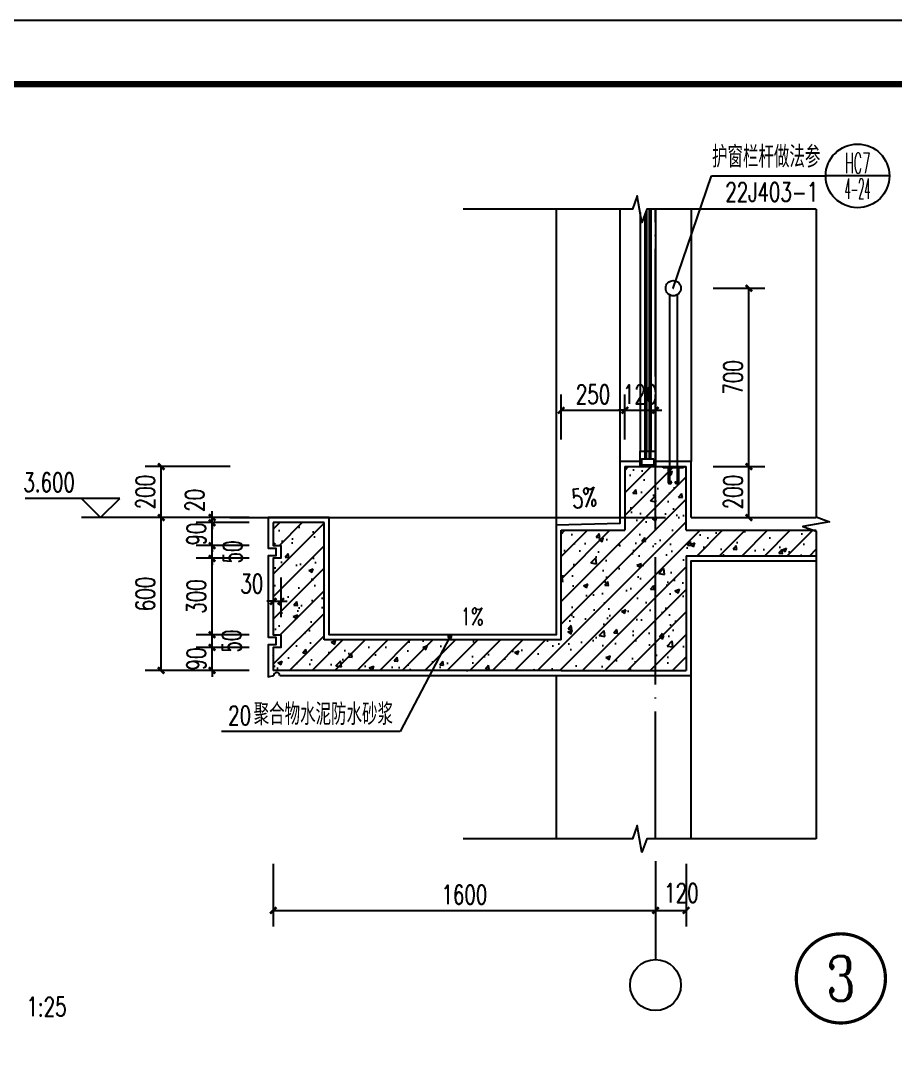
# Model space of a CAD drawing. Extents: x 79570 to 678837, y -1139230 to -612789.
# Drawn here: x 625036 to 631904, y -788626 to -780588 of the extents above; entities that cross this region are included whole.
import ezdxf
from ezdxf.enums import TextEntityAlignment as Align

# ---------------------------------------------------------------- set-up
doc = ezdxf.new("R2010")
doc.units = 0
doc.header["$LTSCALE"] = 1000
doc.header["$MEASUREMENT"] = 0
doc.linetypes.add('DOTE', pattern=[2.42, 2, -0.2, 0.02, -0.2])
for name, color, linetype in [('4', 4, 'Continuous'), ('A-剖-0.20mm.......SECT-L04', 42, 'Continuous'), ('A-剖-填充.........SECT-PATT', 156, 'Continuous'), ('A-立-护栏栏杆.....ELEV-RAIL', 123, 'Continuous'), ('A-立-线.18........ELEV-L.18', 153, 'Continuous'), ('A-通-结构剖线.....COMM-STRU-SECT', 20, 'Continuous'), ('A-通-轴线.........COMM-GRID', 27, 'DOTE'), ('A-通-门窗剖线.....COMM-GLAZ-SECT', 150, 'Continuous'), ('AXIS', 3, 'Continuous'), ('AXIS_TEXT', 7, 'Continuous'), ('DIM_ELEV', 3, 'Continuous'), ('DIM_IDEN', 210, 'Continuous'), ('DIM_LEAD', 3, 'Continuous'), ('DIM_SYMB', 3, 'Continuous'), ('PUB_DIM', 3, 'Continuous'), ('PUB_TEXT', 7, 'Continuous'), ('结-图框', 6, 'Continuous')]:
    doc.layers.add(name, color=color, linetype=linetype)
doc.layers.add('ys-notprint', color=7, linetype='Continuous', plot=False)
doc.styles.add('_TCH_DIM', font='SIMPLEX', dxfattribs={"bigfont": 'GBCBIG'})
doc.styles.add('_TCH_DIM_T3', font='SIMPLEX', dxfattribs={"width": 0.705882, "bigfont": 'GBCBIG'})
doc.styles.add('_TCH_LABEL', font='COMPLEX', dxfattribs={"bigfont": 'GBCBIG'})
doc.styles.add('COMPLEX', font='COMPLEX')
doc.styles.add('R5-WALL-DIMS-D$0$_TCH_DIM', font='SIMPLEX', dxfattribs={"bigfont": 'GBCBIG'})
doc.styles.add('蓝绿图框', font='', dxfattribs={"width": 0.7})
doc.styles.get('蓝绿图框').set_extended_font_data('SimSun')
doc.dimstyles.new('_TCH_ARCH&&25', dxfattribs={"dimtxt": 74.375, "dimasz": 25, "dimexe": 62.5, "dimexo": 75, "dimgap": 25, "dimtad": 1, "dimdec": 0, "dimzin": 0, "dimdsep": 46, "dimtxsty": '_TCH_DIM_T3', "dimblk": 'ARCHTICK', "dimcen": 0.09, "dimclrt": 7, "dimazin": 2, "dimtfac": 1, "dimtdec": 0, "dimtix": 1, "dimtmove": 2, "dimatfit": 3, "dimfxl": 1, "dimtolj": 1, "dimtzin": 0, "dimarcsym": 0})

# ---------------------------------------------------------------- blocks, each defined once
blk = doc.blocks.new('_AXISO')
blk.add_circle((0, 0), 0.5)
at = {"layer": 'AXIS_TEXT', "style": 'COMPLEX', "width": 1.041667}
blk.add_attdef('A', text='', height=0.56, dxfattribs=at).set_placement((-0.25, -0.28), (0.25, -0.28), align=Align.FIT)
blk = doc.blocks.new('A$C7B8302AA')
at = {"layer": 'A-通-门窗剖线.....COMM-GLAZ-SECT'}
for points in [[(-5.8, -58.3), (-5.8, 0), (-64.2, 0), (-64.2, -58.3), (-46.1, -58.3), (-46.1, -35), (-40.3, -35), (-40.3, -58.3), (-29.8, -58.3), (-29.8, -35), (-23.9, -35), (-23.9, -58.3)], [(-11.7, -29.2), (-11.7, -5.8), (-58.3, -5.8), (-58.3, -29.2), (-49, -29.2), (-49, -29.2), (-34.4, -29.2), (-34.4, -29.2), (-33.8, -29.2), (-33.8, -29.2), (-15.2, -29.2), (-15.2, -29.2)]]:
    blk.add_lwpolyline(points, close=True, dxfattribs=at)
blk = doc.blocks.new('全a80ym')
at = {"layer": 'A-立-护栏栏杆.....ELEV-RAIL'}
for p, q in [((-40, -5), (-40, 0)), ((-40, 0), (40, 0)), ((40, -5), (-40, -5)), ((-20.6, -5), (-20.6, -59.5)), ((-15.6, -5), (-15.6, -59.5)), ((15.6, -5), (15.6, -59.5)), ((20.6, -5), (20.6, -59.5)), ((40, 0), (40, -5)), ((-6, -59.5), (-11, -59.5)), ((6, -59.5), (11, -59.5))]:
    blk.add_line(p, q, dxfattribs=at)
for centre, radius in [((-13.3, -59.5), 7.28), ((-13.3, -59.5), 2.28), ((13.3, -59.5), 7.28), ((13.3, -59.5), 2.28)]:
    blk.add_arc(centre, radius, 180, 0, dxfattribs=at)
blk = doc.blocks.new('_ArchTick')
at = {"color": 0, "linetype": 'ByBlock', "const_width": 0.4}
blk.add_lwpolyline([(-0.5, -0.5), (0.5, 0.5)], dxfattribs=at)
blk = doc.blocks.new('*D3680')
at = {"layer": 'Defpoints', "color": 0, "transparency": 16777216}
for p in [(664724.9, -800719), (666224.9, -800719), (666224.9, -800976.4)]:
    blk.add_point(p, dxfattribs=at)
at = {"layer": 'PUB_DIM', "color": 0, "lineweight": -2, "transparency": 16777216}
for p, q in [((664724.9, -800794), (664724.9, -801038.9)), ((666224.9, -800794), (666224.9, -801038.9)), ((664724.9, -800976.4), (666224.9, -800976.4))]:
    blk.add_line(p, q, dxfattribs=at)
at = {"layer": 'PUB_DIM', "color": 0, "lineweight": -2, "transparency": 16777216, "xscale": 25, "yscale": 25, "zscale": 25, "rotation": 180}
blk.add_blockref('_ArchTick', (664724.9, -800976.4), dxfattribs=at)
at = {"layer": 'PUB_DIM', "color": 0, "lineweight": -2, "transparency": 16777216, "xscale": 25, "yscale": 25, "zscale": 25}
blk.add_blockref('_ArchTick', (666224.9, -800976.4), dxfattribs=at)
at = {"layer": 'PUB_DIM', "color": 7, "transparency": 16777216, "insert": (665474.9, -800914.2), "char_height": 74.38, "attachment_point": 5, "style": '_TCH_DIM_T3'}
blk.add_mtext('\\A1;1600', dxfattribs=at)
blk = doc.blocks.new('*D3681')
at = {"layer": 'Defpoints', "color": 0, "transparency": 16777216}
for p in [(666224.9, -800719), (666344.9, -800719), (666344.9, -800976.4)]:
    blk.add_point(p, dxfattribs=at)
at = {"layer": 'PUB_DIM', "color": 0, "lineweight": -2, "transparency": 16777216}
for p, q in [((666224.9, -800794), (666224.9, -801038.9)), ((666344.9, -800794), (666344.9, -801038.9)), ((666224.9, -800976.4), (666344.9, -800976.4))]:
    blk.add_line(p, q, dxfattribs=at)
at = {"layer": 'PUB_DIM', "color": 0, "lineweight": -2, "transparency": 16777216, "xscale": 25, "yscale": 25, "zscale": 25, "rotation": 180}
blk.add_blockref('_ArchTick', (666224.9, -800976.4), dxfattribs=at)
at = {"layer": 'PUB_DIM', "color": 0, "lineweight": -2, "transparency": 16777216, "xscale": 25, "yscale": 25, "zscale": 25}
blk.add_blockref('_ArchTick', (666344.9, -800976.4), dxfattribs=at)
at = {"layer": 'PUB_DIM', "color": 7, "transparency": 16777216, "insert": (666326.7, -800907.7), "char_height": 74.38, "attachment_point": 5, "style": '_TCH_DIM_T3'}
blk.add_mtext('\\A1;120', dxfattribs=at)
blk = doc.blocks.new('*D3682')
at = {"layer": 'Defpoints', "color": 0, "transparency": 16777216}
for p in [(664485, -799434.5), (664705.5, -799434.5), (664705.5, -799454.5)]:
    blk.add_point(p, dxfattribs=at)
at = {"layer": 'PUB_DIM', "color": 0, "lineweight": -2, "transparency": 16777216}
for p, q in [((664485, -799434.5), (664485, -799409.5)), ((664630.5, -799434.5), (664422.5, -799434.5)), ((664485, -799454.5), (664485, -799434.5)), ((664630.5, -799454.5), (664422.5, -799454.5)), ((664485, -799454.5), (664485, -799479.5))]:
    blk.add_line(p, q, dxfattribs=at)
at = {"layer": 'PUB_DIM', "color": 0, "lineweight": -2, "transparency": 16777216, "xscale": 25, "yscale": 25, "zscale": 25}
for p, rotation in [((664485, -799434.5), 270), ((664485, -799454.5), 90)]:
    blk.add_blockref('_ArchTick', p, dxfattribs=dict(at, rotation=rotation))
at = {"layer": 'PUB_DIM', "color": 7, "transparency": 16777216, "insert": (664416.2, -799367), "char_height": 74.38, "attachment_point": 5, "rotation": 90, "style": '_TCH_DIM_T3'}
blk.add_mtext('\\A1;20', dxfattribs=at)
blk = doc.blocks.new('*D3683')
at = {"layer": 'Defpoints', "color": 0, "transparency": 16777216}
for p in [(664485, -799454.5), (664705.5, -799454.5), (664705.5, -799544.5)]:
    blk.add_point(p, dxfattribs=at)
at = {"layer": 'PUB_DIM', "color": 0, "lineweight": -2, "transparency": 16777216}
for p, q in [((664485, -799454.5), (664485, -799429.5)), ((664630.5, -799454.5), (664422.5, -799454.5)), ((664485, -799544.5), (664485, -799454.5)), ((664630.5, -799544.5), (664422.5, -799544.5)), ((664485, -799544.5), (664485, -799569.5))]:
    blk.add_line(p, q, dxfattribs=at)
at = {"layer": 'PUB_DIM', "color": 0, "lineweight": -2, "transparency": 16777216, "xscale": 25, "yscale": 25, "zscale": 25}
for p, rotation in [((664485, -799454.5), 270), ((664485, -799544.5), 90)]:
    blk.add_blockref('_ArchTick', p, dxfattribs=dict(at, rotation=rotation))
at = {"layer": 'PUB_DIM', "color": 7, "transparency": 16777216, "insert": (664422.8, -799499.5), "char_height": 74.38, "attachment_point": 5, "rotation": 90, "style": '_TCH_DIM_T3'}
blk.add_mtext('\\A1;90', dxfattribs=at)
blk = doc.blocks.new('*D3684')
at = {"layer": 'Defpoints', "color": 0, "transparency": 16777216}
for p in [(664485, -799544.5), (664705.5, -799544.5), (664705.5, -799594.5)]:
    blk.add_point(p, dxfattribs=at)
at = {"layer": 'PUB_DIM', "color": 0, "lineweight": -2, "transparency": 16777216}
for p, q in [((664485, -799544.5), (664485, -799519.5)), ((664630.5, -799544.5), (664422.5, -799544.5)), ((664485, -799594.5), (664485, -799544.5)), ((664630.5, -799594.5), (664422.5, -799594.5)), ((664485, -799594.5), (664485, -799619.5))]:
    blk.add_line(p, q, dxfattribs=at)
at = {"layer": 'PUB_DIM', "color": 0, "lineweight": -2, "transparency": 16777216, "xscale": 25, "yscale": 25, "zscale": 25}
for p, rotation in [((664485, -799544.5), 270), ((664485, -799594.5), 90)]:
    blk.add_blockref('_ArchTick', p, dxfattribs=dict(at, rotation=rotation))
at = {"layer": 'PUB_DIM', "color": 7, "transparency": 16777216, "insert": (664565.6, -799569.5), "char_height": 74.38, "attachment_point": 5, "rotation": 90, "style": '_TCH_DIM_T3'}
blk.add_mtext('\\A1;50', dxfattribs=at)
blk = doc.blocks.new('*D3685')
at = {"layer": 'Defpoints', "color": 0, "transparency": 16777216}
for p in [(664485, -799594.5), (664705.5, -799594.5), (664705.5, -799894.5)]:
    blk.add_point(p, dxfattribs=at)
at = {"layer": 'PUB_DIM', "color": 0, "lineweight": -2, "transparency": 16777216}
for p, q in [((664630.5, -799594.5), (664422.5, -799594.5)), ((664485, -799894.5), (664485, -799594.5)), ((664630.5, -799894.5), (664422.5, -799894.5))]:
    blk.add_line(p, q, dxfattribs=at)
at = {"layer": 'PUB_DIM', "color": 0, "lineweight": -2, "transparency": 16777216, "xscale": 25, "yscale": 25, "zscale": 25}
for p, rotation in [((664485, -799594.5), 90), ((664485, -799894.5), 270)]:
    blk.add_blockref('_ArchTick', p, dxfattribs=dict(at, rotation=rotation))
at = {"layer": 'PUB_DIM', "color": 7, "transparency": 16777216, "insert": (664422.8, -799744.5), "char_height": 74.38, "attachment_point": 5, "rotation": 90, "style": '_TCH_DIM_T3'}
blk.add_mtext('\\A1;300', dxfattribs=at)
blk = doc.blocks.new('*D3686')
at = {"layer": 'Defpoints', "color": 0, "transparency": 16777216}
for p in [(664485, -799894.5), (664705.5, -799894.5), (664705.5, -799944.5)]:
    blk.add_point(p, dxfattribs=at)
at = {"layer": 'PUB_DIM', "color": 0, "lineweight": -2, "transparency": 16777216}
for p, q in [((664630.5, -799894.5), (664422.5, -799894.5)), ((664485, -799944.5), (664485, -799894.5)), ((664630.5, -799944.5), (664422.5, -799944.5))]:
    blk.add_line(p, q, dxfattribs=at)
at = {"layer": 'PUB_DIM', "color": 0, "lineweight": -2, "transparency": 16777216, "xscale": 25, "yscale": 25, "zscale": 25}
for p, rotation in [((664485, -799894.5), 90), ((664485, -799944.5), 270)]:
    blk.add_blockref('_ArchTick', p, dxfattribs=dict(at, rotation=rotation))
at = {"layer": 'PUB_DIM', "color": 7, "transparency": 16777216, "insert": (664562, -799919.5), "char_height": 74.38, "attachment_point": 5, "rotation": 90, "style": '_TCH_DIM_T3'}
blk.add_mtext('\\A1;50', dxfattribs=at)
blk = doc.blocks.new('*D3687')
at = {"layer": 'Defpoints', "color": 0, "transparency": 16777216}
for p in [(664485, -799944.5), (664705.5, -799944.5), (664705.5, -800034.5)]:
    blk.add_point(p, dxfattribs=at)
at = {"layer": 'PUB_DIM', "color": 0, "lineweight": -2, "transparency": 16777216}
for p, q in [((664485, -799944.5), (664485, -799919.5)), ((664630.5, -799944.5), (664422.5, -799944.5)), ((664485, -800034.5), (664485, -799944.5)), ((664630.5, -800034.5), (664422.5, -800034.5)), ((664485, -800034.5), (664485, -800059.5))]:
    blk.add_line(p, q, dxfattribs=at)
at = {"layer": 'PUB_DIM', "color": 0, "lineweight": -2, "transparency": 16777216, "xscale": 25, "yscale": 25, "zscale": 25}
for p, rotation in [((664485, -799944.5), 270), ((664485, -800034.5), 90)]:
    blk.add_blockref('_ArchTick', p, dxfattribs=dict(at, rotation=rotation))
at = {"layer": 'PUB_DIM', "color": 7, "transparency": 16777216, "insert": (664422.8, -799989.5), "char_height": 74.38, "attachment_point": 5, "rotation": 90, "style": '_TCH_DIM_T3'}
blk.add_mtext('\\A1;90', dxfattribs=at)
blk = doc.blocks.new('*D3688')
at = {"layer": 'Defpoints', "color": 0, "transparency": 16777216}
for p in [(664285, -799434.5), (664630.5, -799434.5), (664630.5, -800034.5)]:
    blk.add_point(p, dxfattribs=at)
at = {"layer": 'PUB_DIM', "color": 0, "lineweight": -2, "transparency": 16777216}
for p, q in [((664555.5, -799434.5), (664222.5, -799434.5)), ((664285, -800034.5), (664285, -799434.5)), ((664555.5, -800034.5), (664222.5, -800034.5))]:
    blk.add_line(p, q, dxfattribs=at)
at = {"layer": 'PUB_DIM', "color": 0, "lineweight": -2, "transparency": 16777216, "xscale": 25, "yscale": 25, "zscale": 25}
for p, rotation in [((664285, -799434.5), 90), ((664285, -800034.5), 270)]:
    blk.add_blockref('_ArchTick', p, dxfattribs=dict(at, rotation=rotation))
at = {"layer": 'PUB_DIM', "color": 7, "transparency": 16777216, "insert": (664222.8, -799734.5), "char_height": 74.38, "attachment_point": 5, "rotation": 90, "style": '_TCH_DIM_T3'}
blk.add_mtext('\\A1;600', dxfattribs=at)
blk = doc.blocks.new('*D3689')
at = {"layer": 'Defpoints', "color": 0, "transparency": 16777216}
for p in [(664285, -799234.5), (664630.5, -799234.5), (664630.5, -799434.5)]:
    blk.add_point(p, dxfattribs=at)
at = {"layer": 'PUB_DIM', "color": 0, "lineweight": -2, "transparency": 16777216}
for p, q in [((664555.5, -799234.5), (664222.5, -799234.5)), ((664285, -799434.5), (664285, -799234.5)), ((664555.5, -799434.5), (664222.5, -799434.5))]:
    blk.add_line(p, q, dxfattribs=at)
at = {"layer": 'PUB_DIM', "color": 0, "lineweight": -2, "transparency": 16777216, "xscale": 25, "yscale": 25, "zscale": 25}
for p, rotation in [((664285, -799234.5), 90), ((664285, -799434.5), 270)]:
    blk.add_blockref('_ArchTick', p, dxfattribs=dict(at, rotation=rotation))
at = {"layer": 'PUB_DIM', "color": 7, "transparency": 16777216, "insert": (664222.8, -799334.5), "char_height": 74.38, "attachment_point": 5, "rotation": 90, "style": '_TCH_DIM_T3'}
blk.add_mtext('\\A1;200', dxfattribs=at)
blk = doc.blocks.new('*D3690')
at = {"layer": 'Defpoints', "color": 0, "transparency": 16777216}
for p in [(666104.9, -799013.4), (665854.9, -799203.7), (666104.9, -799203.7)]:
    blk.add_point(p, dxfattribs=at)
at = {"layer": 'PUB_DIM', "color": 0, "lineweight": -2, "transparency": 16777216}
for p, q in [((665854.9, -799128.7), (665854.9, -798950.9)), ((666104.9, -799128.7), (666104.9, -798950.9)), ((665854.9, -799013.4), (666104.9, -799013.4))]:
    blk.add_line(p, q, dxfattribs=at)
at = {"layer": 'PUB_DIM', "color": 0, "lineweight": -2, "transparency": 16777216, "xscale": 25, "yscale": 25, "zscale": 25, "rotation": 180}
blk.add_blockref('_ArchTick', (665854.9, -799013.4), dxfattribs=at)
at = {"layer": 'PUB_DIM', "color": 0, "lineweight": -2, "transparency": 16777216, "xscale": 25, "yscale": 25, "zscale": 25}
blk.add_blockref('_ArchTick', (666104.9, -799013.4), dxfattribs=at)
at = {"layer": 'PUB_DIM', "color": 7, "transparency": 16777216, "insert": (665979.9, -798951.2), "char_height": 74.38, "attachment_point": 5, "style": '_TCH_DIM_T3'}
blk.add_mtext('\\A1;250', dxfattribs=at)
blk = doc.blocks.new('*D3691')
at = {"layer": 'Defpoints', "color": 0, "transparency": 16777216}
for p in [(666224.9, -799013.4), (666104.9, -799203.7), (666224.9, -799203.7)]:
    blk.add_point(p, dxfattribs=at)
at = {"layer": 'PUB_DIM', "color": 0, "lineweight": -2, "transparency": 16777216}
for p, q in [((666104.9, -799128.7), (666104.9, -798950.9)), ((666224.9, -799128.7), (666224.9, -798950.9)), ((666104.9, -799013.4), (666079.9, -799013.4)), ((666104.9, -799013.4), (666224.9, -799013.4)), ((666224.9, -799013.4), (666249.9, -799013.4))]:
    blk.add_line(p, q, dxfattribs=at)
at = {"layer": 'PUB_DIM', "color": 0, "lineweight": -2, "transparency": 16777216, "xscale": 25, "yscale": 25, "zscale": 25}
blk.add_blockref('_ArchTick', (666104.9, -799013.4), dxfattribs=at)
at = {"layer": 'PUB_DIM', "color": 0, "lineweight": -2, "transparency": 16777216, "xscale": 25, "yscale": 25, "zscale": 25, "rotation": 180}
blk.add_blockref('_ArchTick', (666224.9, -799013.4), dxfattribs=at)
at = {"layer": 'PUB_DIM', "color": 7, "transparency": 16777216, "insert": (666164.9, -798951.2), "char_height": 74.38, "attachment_point": 5, "style": '_TCH_DIM_T3'}
blk.add_mtext('\\A1;120', dxfattribs=at)
blk = doc.blocks.new('*D3692')
at = {"layer": 'Defpoints', "color": 0, "transparency": 16777216}
for p in [(666376.5, -799234.5), (666591.7, -799234.5), (666376.5, -799434.5)]:
    blk.add_point(p, dxfattribs=at)
at = {"layer": 'PUB_DIM', "color": 0, "lineweight": -2, "transparency": 16777216}
for p, q in [((666451.5, -799234.5), (666654.2, -799234.5)), ((666591.7, -799434.5), (666591.7, -799234.5)), ((666451.5, -799434.5), (666654.2, -799434.5))]:
    blk.add_line(p, q, dxfattribs=at)
at = {"layer": 'PUB_DIM', "color": 0, "lineweight": -2, "transparency": 16777216, "xscale": 25, "yscale": 25, "zscale": 25}
for p, rotation in [((666591.7, -799234.5), 90), ((666591.7, -799434.5), 270)]:
    blk.add_blockref('_ArchTick', p, dxfattribs=dict(at, rotation=rotation))
at = {"layer": 'PUB_DIM', "color": 7, "transparency": 16777216, "insert": (666529.5, -799334.5), "char_height": 74.38, "attachment_point": 5, "rotation": 90, "style": '_TCH_DIM_T3'}
blk.add_mtext('\\A1;200', dxfattribs=at)
blk = doc.blocks.new('*D3693')
at = {"layer": 'Defpoints', "color": 0, "transparency": 16777216}
for p in [(666376.5, -798534.5), (666591.7, -798534.5), (666376.5, -799234.5)]:
    blk.add_point(p, dxfattribs=at)
at = {"layer": 'PUB_DIM', "color": 0, "lineweight": -2, "transparency": 16777216}
for p, q in [((666451.5, -798534.5), (666654.2, -798534.5)), ((666591.7, -799234.5), (666591.7, -798534.5)), ((666451.5, -799234.5), (666654.2, -799234.5))]:
    blk.add_line(p, q, dxfattribs=at)
at = {"layer": 'PUB_DIM', "color": 0, "lineweight": -2, "transparency": 16777216, "xscale": 25, "yscale": 25, "zscale": 25}
for p, rotation in [((666591.7, -798534.5), 90), ((666591.7, -799234.5), 270)]:
    blk.add_blockref('_ArchTick', p, dxfattribs=dict(at, rotation=rotation))
at = {"layer": 'PUB_DIM', "color": 7, "transparency": 16777216, "insert": (666529.5, -798884.5), "char_height": 74.38, "attachment_point": 5, "rotation": 90, "style": '_TCH_DIM_T3'}
blk.add_mtext('\\A1;700', dxfattribs=at)
blk = doc.blocks.new('*D3694')
at = {"layer": 'Defpoints', "color": 0, "transparency": 16777216}
for p in [(664724.9, -799594.5), (664754.9, -799594.5), (664754.9, -799763.1)]:
    blk.add_point(p, dxfattribs=at)
at = {"layer": 'PUB_DIM', "color": 0, "lineweight": -2, "transparency": 16777216}
for p, q in [((664724.9, -799669.5), (664724.9, -799825.6)), ((664754.9, -799669.5), (664754.9, -799825.6)), ((664724.9, -799763.1), (664699.9, -799763.1)), ((664724.9, -799763.1), (664754.9, -799763.1)), ((664754.9, -799763.1), (664779.9, -799763.1))]:
    blk.add_line(p, q, dxfattribs=at)
at = {"layer": 'PUB_DIM', "color": 0, "lineweight": -2, "transparency": 16777216, "xscale": 25, "yscale": 25, "zscale": 25}
blk.add_blockref('_ArchTick', (664724.9, -799763.1), dxfattribs=at)
at = {"layer": 'PUB_DIM', "color": 0, "lineweight": -2, "transparency": 16777216, "xscale": 25, "yscale": 25, "zscale": 25, "rotation": 180}
blk.add_blockref('_ArchTick', (664754.9, -799763.1), dxfattribs=at)
at = {"layer": 'PUB_DIM', "color": 7, "transparency": 16777216, "insert": (664640.9, -799694.3), "char_height": 74.38, "attachment_point": 5, "style": '_TCH_DIM_T3'}
blk.add_mtext('\\A1;30', dxfattribs=at)
blk = doc.blocks.new('template_浙_标准图框A1_A1_0.0000_1bed4683cac0ca9b963c039433737638')
at = {"layer": '结-图框'}
blk.add_line((831, 584), (25, 584), dxfattribs=at)
blk.add_lwpolyline([(0, 0), (841, 0), (841, 594), (0, 594)], close=True, dxfattribs=at)
at = {"layer": '结-图框', "const_width": 1}
blk.add_lwpolyline([(25, 584), (25, 10), (831, 10), (831, 584)], close=True, dxfattribs=at)
at = {"color": 6, "style": '蓝绿图框', "width": 0.7}
for tag, p in [('专业审定', (782.48, 167.5)), ('专业审核', (782.48, 158.5)), ('项目经理', (782.48, 149.5)), ('专业负责', (782.48, 140.5)), ('专业校对', (782.48, 131.5)), ('专业设计', (782.48, 122.5)), ('专业制图', (782.48, 113.5))]:
    blk.add_attdef(tag, text='', height=3, dxfattribs=at).set_placement(p, align=Align.MIDDLE)
for tag, height, p in [('日期', 3, (821.45, 113.5)), ('建设单位', 3.5, (796, 97.72)), ('项目名称', 3.5, (796, 76.96)), ('子项名称', 3.5, (796.26, 63.69)), ('图纸名称', 3.5, (796.28, 51.48)), ('图纸名称', 3.5, (796.38, 46.45)), ('图纸名称', 3.5, (796.48, 41.64)), ('项目编号', 3, (796.15, 32.75)), ('图号', 3, (789.2, 23.5)), ('修改版次', 3, (823.75, 23.5))]:
    blk.add_attdef(tag, text='', height=height, dxfattribs=at).set_placement(p, align=Align.MIDDLE_CENTER)
at = {"layer": 'ys-notprint', "color": 6, "style": '蓝绿图框', "width": 0.7}
for tag, p in [('暖通', (21.09, 577.84)), ('电气', (21.02, 564.82)), ('给排水', (21.35, 552.55)), ('结构', (21.47, 539.64)), ('建筑', (21.4, 526.53))]:
    blk.add_attdef(tag, text='', height=2.5, rotation=90.7801, dxfattribs=at).set_placement(p, align=Align.MIDDLE)
blk.add_attdef('设计发图章', text='', height=3, dxfattribs=at).set_placement((747.09, 465.48), align=Align.MIDDLE)
at = {"layer": '结-图框', "style": '蓝绿图框', "width": 0.7}
for tag, p in [('项目经理', (792.5, 572)), ('专业负责', (792.5, 564)), ('专业设计', (792.5, 556))]:
    blk.add_attdef(tag, text='', height=3.5, dxfattribs=at).set_placement(p, align=Align.MIDDLE_CENTER)
blk = doc.blocks.new('32r')
at = {"layer": 'A-剖-填充.........SECT-PATT'}
h = blk.add_hatch(dxfattribs=at)
h.set_pattern_fill('钢筋混凝土', color=256, scale=25)
h.set_pattern_definition([(45, (43334.713, 44375.836), (-44.194174, 44.194174), []), (50, (43334.71, 44375.84), (179.315046, -15.688034), [18.75, -206.25]), (355, (43334.71, 44375.84), (-34.687833, 188.048033), [15, -165]), (100.4514, (43349.66, 44374.53), (144.627345, 172.359886), [15.935047, -175.285528]), (46.1842, (43334.71, 44425.84), (266.81026, -41.379754), [28.125, -309.375]), (96.6356, (43356.95, 44422.4), (233.665676, 243.52947), [23.90257, -262.92825]), (351.1842, (43334.7, 44425.84), (233.665486, 243.52965), [22.5, -247.5]), (21, (43359.71, 44413.34), (149.226763, -100.654723), [18.75, -206.25]), (326, (43359.71, 44413.34), (60.828833, 181.28751), [15, -165]), (71.4514, (43372.15, 44404.95), (210.055657, 80.632624), [15.935047, -175.285528]), (37.5, (43334.713, 44375.836), (3.039964, 83.2234635), [0, -163, 0, -167.5, 0, -165.625]), (7.5, (43334.71, 44375.84), (65.767384, 98.602928), [0, -95.5, 0, -159.25, 0, -63.125]), (327.5, (43278.963, 44375.836), (133.455609, -5.638718), [0, -62.5, 0, -195, 0, -258.75]), (317.5, (43253.96, 44375.84), (145.796542, 25.026246), [0, -81.25, 0, -129.5, 0, -183.75])])
h.paths.add_polyline_path([(666224.9, -799434.5), (666104.9, -799434.5), (666104.9, -799484.5), (665854.9, -799484.5), (665854.9, -799914.5), (664924.9, -799914.5), (664924.9, -799454.5), (664724.9, -799454.5), (664724.9, -799544.5), (664754.9, -799544.5), (664754.9, -799594.5), (664724.9, -799594.5), (664724.9, -799894.5), (664754.9, -799894.5), (664754.9, -799944.5), (664724.9, -799944.5), (664724.9, -800034.5), (665854.9, -800034.5), (666104.9, -800034.5), (666224.9, -800034.5)])
h.paths.add_polyline_path([(666224.9, -799234.5), (666104.9, -799234.5), (666104.9, -799434.5), (666224.9, -799434.5)])
edge = h.paths.add_edge_path()
edge.add_line((666344.9, -799234.5), (666334.9, -799234.5))
edge.add_line((666334.9, -799234.5), (666334.9, -799239.5))
edge.add_line((666334.9, -799239.5), (666315.5, -799239.5))
edge.add_line((666315.5, -799239.5), (666315.5, -799293.9))
edge.add_arc((666308.2, -799293.9), 7.28, -180, 0, ccw=False)
edge.add_line((666300.9, -799293.9), (666305.9, -799293.9))
edge.add_arc((666308.2, -799293.9), 2.28, 180, 360)
edge.add_line((666310.5, -799293.9), (666310.5, -799239.5))
edge.add_line((666310.5, -799239.5), (666279.3, -799239.5))
edge.add_line((666279.3, -799239.5), (666279.3, -799293.9))
edge.add_arc((666281.6, -799293.9), 2.28, 180, 360)
edge.add_line((666283.9, -799293.9), (666288.9, -799293.9))
edge.add_arc((666281.6, -799293.9), 7.28, -180, 0, ccw=False)
edge.add_line((666274.3, -799293.9), (666274.3, -799239.5))
edge.add_line((666274.3, -799239.5), (666254.9, -799239.5))
edge.add_line((666254.9, -799239.5), (666254.9, -799234.5))
edge.add_line((666254.9, -799234.5), (666224.9, -799234.5))
edge.add_line((666224.9, -799234.5), (666224.9, -799434.5))
edge.add_line((666224.9, -799434.5), (666344.9, -799434.5))
edge.add_line((666344.9, -799434.5), (666344.9, -799234.5))
h.paths.add_polyline_path([(666845.7, -799484.5), (666344.9, -799484.5), (666344.9, -799434.5), (666224.9, -799434.5), (666224.9, -800034.5), (666344.9, -800034.5), (666344.9, -799584.5), (666855.6, -799584.5), (666855.6, -799488)])
at = {"layer": 'A-剖-0.20mm.......SECT-L04'}
blk.add_line((666364.9, -799434.5), (666855.6, -799434.5), dxfattribs=at)
for points in [[(666164.9, -799214.5), (666084.9, -799214.5), (666084.9, -799457.4), (665834.9, -799464.5), (665834.9, -799894.5), (664944.9, -799894.5), (664944.9, -799434.5), (664704.9, -799434.5), (664704.9, -799554.5), (664734.9, -799554.5), (664734.9, -799584.5), (664704.9, -799584.5), (664704.9, -799904.5), (664734.9, -799904.5), (664734.9, -799934.5), (664704.9, -799934.5), (664704.9, -800059.9), (664726.7, -800054.5)], [(666364.9, -799434.5), (666364.9, -799214.5), (666224.9, -799214.5)], [(666224.9, -800054.5), (666364.9, -800054.5), (666364.9, -799604.5), (666855.6, -799604.5)], [(664751, -800054.5), (666249.5, -800054.5)]]:
    blk.add_lwpolyline(points, dxfattribs=at)
blk.add_arc((664738.9, -800054.5), 12.1, 0, 180, dxfattribs=at)
at = {"layer": 'A-立-护栏栏杆.....ELEV-RAIL'}
for p, q in [((666279.9, -798560.4), (666279.9, -799234.5)), ((666309.9, -798560.4), (666309.9, -799234.5))]:
    blk.add_line(p, q, dxfattribs=at)
blk.add_circle((666294.9, -798534.5), 30, dxfattribs=at)
at = {"layer": 'A-立-线.18........ELEV-L.18'}
for p, q in [((665834.9, -798224.5), (665834.9, -799464.5)), ((666084.9, -798224.5), (666084.9, -799214.5)), ((666364.9, -798224.5), (666364.9, -799214.5)), ((664944.9, -799434.5), (665834.9, -799434.5)), ((665834.9, -800054.5), (665834.9, -800695.2)), ((666364.9, -800695.2), (666364.9, -800054.5))]:
    blk.add_line(p, q, dxfattribs=at)
at = {"layer": 'A-通-结构剖线.....COMM-STRU-SECT'}
for p, q in [((666104.9, -799234.5), (666104.9, -799484.5)), ((666104.9, -799234.5), (666344.9, -799234.5)), ((666104.9, -799234.5), (666344.9, -799234.5)), ((666344.9, -799484.5), (666344.9, -799234.5)), ((664924.9, -799454.5), (664724.9, -799454.5)), ((664924.9, -799914.5), (664924.9, -799454.5)), ((665854.9, -799914.5), (665854.9, -799484.5)), ((665854.9, -799484.5), (666104.9, -799484.5)), ((666344.9, -799484.5), (666855.6, -799484.5)), ((666344.9, -799584.5), (666344.9, -800034.5)), ((666344.9, -799584.5), (666855.6, -799584.5)), ((665854.9, -799914.5), (664924.9, -799914.5)), ((665854.9, -800034.5), (664724.9, -800034.5)), ((665854.9, -800034.5), (666104.9, -800034.5)), ((666104.9, -800034.5), (666344.9, -800034.5))]:
    blk.add_line(p, q, dxfattribs=at)
blk.add_lwpolyline([(664724.9, -799454.5), (664724.9, -799544.5), (664754.9, -799544.5), (664754.9, -799594.5), (664724.9, -799594.5), (664724.9, -799894.5), (664754.9, -799894.5), (664754.9, -799944.5), (664724.9, -799944.5), (664724.9, -800034.5)], dxfattribs=at)
at = {"layer": 'A-通-轴线.........COMM-GRID', "linetype": 'DOTE', "ltscale": 0.25}
for p, q in [((666224.9, -800695.2), (666224.9, -798224.5)), ((664554.5, -799434.5), (666855.6, -799434.5))]:
    blk.add_line(p, q, dxfattribs=at)
at = {"layer": 'A-通-门窗剖线.....COMM-GLAZ-SECT'}
for points in [[(666164.9, -798237.6), (666164.9, -799174.5)], [(666189.5, -798228.6), (666189.5, -799174.5)], [(666200.3, -798224.5), (666200.3, -799174.5)], [(666206.3, -798224.5), (666206.3, -799174.5)], [(666224.9, -798224.5), (666224.9, -799174.5)], [(666183.5, -798245), (666183.5, -799174.5)]]:
    blk.add_lwpolyline(points, dxfattribs=at)
at = {"layer": 'AXIS'}
blk.add_line((666224.9, -800783.5), (666224.9, -801169.3), dxfattribs=at)
at = {"layer": 'DIM_ELEV'}
for p, q in [((664122.5, -799359.5), (663751.7, -799359.5)), ((664047.5, -799434.5), (663972.5, -799359.5)), ((664047.5, -799434.5), (664122.5, -799359.5)), ((664222.5, -799434.5), (663972.5, -799434.5))]:
    blk.add_line(p, q, dxfattribs=at)
at = {"layer": 'DIM_IDEN', "linetype": 'ByBlock'}
for p, q in [((666294.9, -798534.4), (666444.7, -798093.5)), ((666444.7, -798093.5), (666892.8, -798093.5)), ((667142.8, -798093.5), (666892.8, -798093.5))]:
    blk.add_line(p, q, dxfattribs=at)
for centre, radius in [((667017.8, -798093.5), 125), ((666294.8, -798534.6), 0.152)]:
    blk.add_circle(centre, radius, dxfattribs=at)
at = {"layer": 'DIM_SYMB'}
for points in [[(666855.6, -798224.5), (666191, -798224.5), (666171.9, -798277), (666153.4, -798172), (666134.7, -798224.5), (665470.1, -798224.5)], [(666855.6, -798224.5), (666855.6, -799431.7), (666908.1, -799450.8), (666803.1, -799469.3), (666855.6, -799488), (666855.6, -800695.2)], [(666855.6, -800695.2), (666191, -800695.2), (666171.9, -800747.7), (666153.4, -800642.7), (666134.7, -800695.2), (665470.1, -800695.2)]]:
    blk.add_lwpolyline(points, dxfattribs=at)
at = {"layer": 'DIM_SYMB', "const_width": 12.5}
blk.add_lwpolyline([(667127.4, -801243.3, 1), (666777.4, -801243.3, 1)], format="xyb", close=True, dxfattribs=at)
at = {"layer": 'A-立-护栏栏杆.....ELEV-RAIL', "extrusion": (0, 0, -1), "xscale": -1, "zscale": -1}
blk.add_blockref('全a80ym', (-666294.9, -799234.5), dxfattribs=at)
at = {"layer": 'A-通-门窗剖线.....COMM-GLAZ-SECT', "xscale": -1.028571428591385, "yscale": 1.028571428591385, "zscale": 1.028571428591385, "rotation": 180}
blk.add_blockref('A$C7B8302AA', (666230.9, -799234.5), dxfattribs=at)
at = {"layer": 'AXIS', "xscale": 200, "yscale": 200, "zscale": 200}
blk.add_blockref('_AXISO', (666224.9, -801269.3), dxfattribs=at)
at = {"layer": 'PUB_TEXT', "linetype": 'ByBlock', "style": 'R5-WALL-DIMS-D$0$_TCH_DIM'}
blk.add_text('护窗栏杆做法参', height=84.4, dxfattribs=at).set_placement((666446.7, -798060.7))
at = {"layer": 'PUB_TEXT', "linetype": 'ByBlock', "style": '_TCH_LABEL'}
for s, width, p, p2 in [('HC7', 0.444915, (666967.5, -798083.4), (667068.1, -798083.4)), ('4-24', 0.316265, (666967.5, -798184), (667068.1, -798184))]:
    blk.add_text(s, height=80.5, dxfattribs=dict(at, width=width)).set_placement(p, p2, align=Align.FIT)
at = {"layer": 'PUB_TEXT', "linetype": 'ByBlock', "style": 'R5-WALL-DIMS-D$0$_TCH_DIM', "width": 0.705882}
blk.add_text('22J403-1', height=74.38, dxfattribs=at).set_placement((666499, -798194.1))
at = {"layer": 'PUB_TEXT', "style": '_TCH_DIM', "width": 0.705882}
for s, p in [('3.600', (663744.2, -799333.2)), ('1:25', (663756.3, -801391.5))]:
    blk.add_text(s, height=74.38, dxfattribs=at).set_placement(p)
at = {"layer": 'PUB_TEXT', "style": '_TCH_LABEL'}
blk.add_text('3', height=174.7, dxfattribs=at).set_placement((666894.2, -801330.6), (667010.7, -801330.6), align=Align.FIT)
at = {"layer": 'PUB_DIM'}
for p1, p2, distance, picture, middle in [((666376.5, -799234.5), (666376.5, -798534.5), -215.2, '*D3693', (666529.5, -798884.5)), ((665854.9, -799203.7), (666104.9, -799203.7), 190.3, '*D3690', (665979.9, -798951.2)), ((666104.9, -799203.7), (666224.9, -799203.7), 190.3, '*D3691', (666164.9, -798951.2)), ((664630.5, -799434.5), (664630.5, -799234.5), 345.6, '*D3689', (664222.8, -799334.5)), ((666376.5, -799434.5), (666376.5, -799234.5), -215.2, '*D3692', (666529.5, -799334.5)), ((664630.5, -800034.5), (664630.5, -799434.5), 345.6, '*D3688', (664222.8, -799734.5)), ((664705.5, -799544.5), (664705.5, -799454.5), 220.6, '*D3683', (664422.8, -799499.5)), ((664705.5, -799894.5), (664705.5, -799594.5), 220.6, '*D3685', (664422.8, -799744.5)), ((664705.5, -800034.5), (664705.5, -799944.5), 220.6, '*D3687', (664422.8, -799989.5))]:
    dim = blk.add_aligned_dim(p1=p1, p2=p2, distance=distance, dimstyle='_TCH_ARCH&&25', dxfattribs=at)
    dim.commit()
    dim.dimension.update_dxf_attribs({"geometry": picture, "text_midpoint": middle})
for base, p1, p2, angle, picture, middle in [((664485, -799434.5), (664705.5, -799454.5), (664705.5, -799434.5), 90, '*D3682', (664416.2, -799367)), ((664485, -799544.5), (664705.5, -799594.5), (664705.5, -799544.5), 90, '*D3684', (664565.6, -799569.5)), ((664754.9, -799763.1), (664724.9, -799594.5), (664754.9, -799594.5), 0, '*D3694', (664640.9, -799694.3)), ((664485, -799894.5), (664705.5, -799944.5), (664705.5, -799894.5), 90, '*D3686', (664562, -799919.5)), ((666344.9, -800976.4), (666224.9, -800719), (666344.9, -800719), 0, '*D3681', (666326.7, -800907.7))]:
    dim = blk.add_linear_dim(base=base, p1=p1, p2=p2, angle=angle, dimstyle='_TCH_ARCH&&25', dxfattribs=at)
    dim.commit()
    dim.dimension.update_dxf_attribs({"geometry": picture, "text_midpoint": middle, "dimtype": 161})
dim = blk.add_aligned_dim(p1=(664724.9, -800719), p2=(666224.9, -800719), distance=-257.4, text='1600', dimstyle='_TCH_ARCH&&25', dxfattribs=at)
dim.commit()
dim.dimension.update_dxf_attribs({"geometry": '*D3680', "text_midpoint": (665474.9, -800914.2)})

msp = doc.modelspace()

# ---------------------------------------------------------------- linework, layer by layer
at = {"layer": 'DIM_LEAD', "linetype": 'ByBlock'}
for p, q in [((628405.8, -785424.8), (628017.2, -786170.1)), ((628017.2, -786170.1), (626613.7, -786170.1))]:
    msp.add_line(p, q, dxfattribs=at)
at = {"layer": 'DIM_LEAD', "linetype": 'ByBlock', "const_width": 20}
msp.add_lwpolyline([(628410.4, -785415.9, 1), (628401.2, -785433.7, 1)], format="xyb", close=True, dxfattribs=at)
at = {"layer": 'DIM_SYMB'}
for points in [[(629644.3, -784438.1, 0, 0, 0), (629449.2, -784463.1, 40, 0, 0), (629300.4, -784482.2, 0, 0, 0)], [(628442.1, -785270.4, 0, 0, 0), (627999, -785303.6, 40, 0, 0), (627849.4, -785314.8, 0, 0, 0)]]:
    msp.add_lwpolyline(points, format="xyseb", dxfattribs=at)

# ---------------------------------------------------------------- block references
at = {"layer": '4'}
for name, p, xscale, yscale, zscale in [('template_浙_标准图框A1_A1_0.0000_1bed4683cac0ca9b963c039433737638', (610645.1, -810287.7), 50, 50, 50), ('32r', (-702429.7, 814379.4), 2, 2, 2)]:
    msp.add_blockref(name, p, dxfattribs=dict(at, xscale=xscale, yscale=yscale, zscale=zscale))

# ---------------------------------------------------------------- texts
at = {"layer": 'PUB_TEXT', "style": '_TCH_DIM', "width": 0.705882}
msp.add_text('5%', height=148.75, rotation=7.31147, dxfattribs=at).set_placement((629371.4, -784420.2))
msp.add_text('1%', height=136, dxfattribs=at).set_placement((628490, -785334.8))
at = {"layer": 'PUB_TEXT', "linetype": 'ByBlock', "style": '_TCH_DIM', "width": 0.705882}
msp.add_text('20', height=148.75, dxfattribs=at).set_placement((626666.2, -786117.6))
at = {"layer": 'PUB_TEXT', "linetype": 'ByBlock', "style": '_TCH_DIM'}
msp.add_text('聚合物水泥防水砂浆', height=168.79, dxfattribs=at).set_placement((626866.2, -786117.6))

doc.saveas('drawing.dxf')
